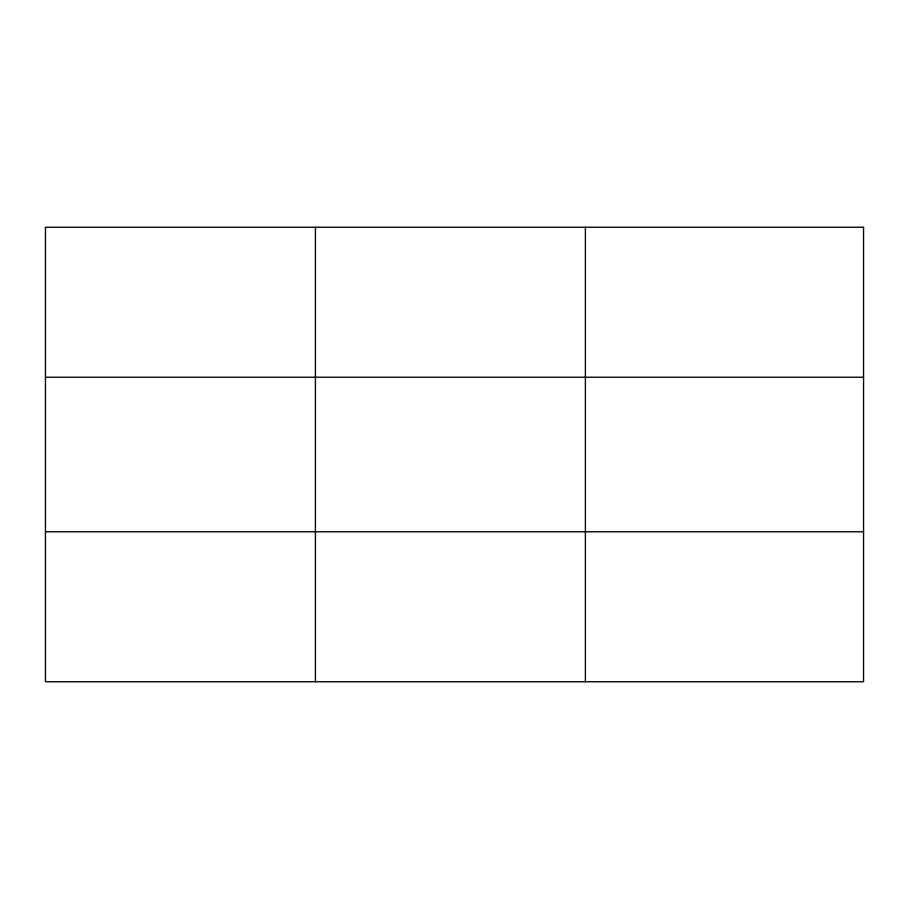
<?xml version="1.0" encoding="UTF-8"?>
<svg xmlns="http://www.w3.org/2000/svg" width="909" height="909" viewBox="0 0 909 909"><rect width="100%" height="100%" fill="white"/><g stroke="black" fill="none" stroke-linecap="round" stroke-linejoin="round"><path stroke-width="1.36" d="M315.423 681.75L315.423 227.25M585.396 681.75L585.396 227.25M45.45 377.235L863.55 377.235M45.45 531.765L863.55 531.765M863.55 227.25L45.45 227.25L45.45 681.75L863.55 681.75L863.55 227.25"/></g></svg>
